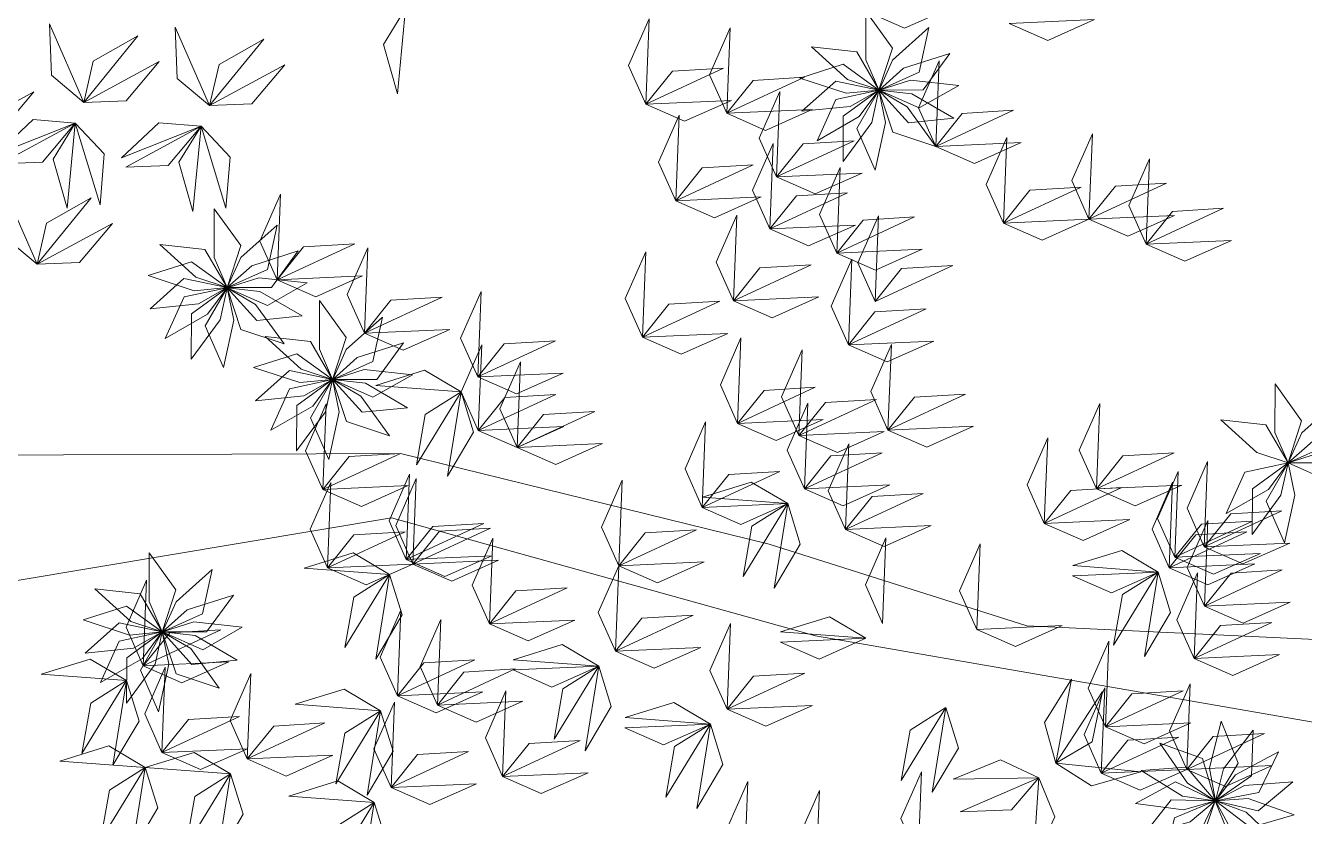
# Model space of a CAD drawing. Header units: inches. Extents: x 15 to 22798, y 21 to 21519.
# Drawn here: x 17793.2 to 17882.8, y 11056.1 to 11111.6 of the extents above; entities that cross this region are included whole.
import ezdxf

# ---------------------------------------------------------------- set-up
doc = ezdxf.new("R2010")
doc.units = ezdxf.units.IN
doc.header["$MEASUREMENT"] = 0
doc.layers.add('ARREDAMENTO', color=8, linetype='Continuous', lineweight=13)

msp = doc.modelspace()

# ---------------------------------------------------------------- linework, layer by layer
at = {"layer": 'ARREDAMENTO', "linetype": 'Continuous', "lineweight": 0}
msp.add_lwpolyline([(17787.3, 11071.778), (17818.874, 11077.057), (17848.565, 11068.789), (17888.568, 11061.849), (17912.488, 11045.177), (17950.608, 11024.69), (17964.808, 11020.876), (17950.596, 11027.914), (17910.532, 11050.972), (17895.655, 11063.166), (17903.973, 11079.962), (17916.155, 11098.063), (17934.784, 11116.188), (17948.258, 11133.649), (17955.321, 11141.414), (17932.2, 11117.468), (17909.707, 11098.038), (17893.674, 11075.409), (17888.543, 11068.297), (17863.392, 11069.49), (17845.317, 11075.224), (17819.501, 11081.573), (17784.039, 11081.437)], dxfattribs=at)
at = {"layer": 'ARREDAMENTO', "lineweight": 0}
for points in [[(17819.856, 11112.749), (17818.293, 11110.23), (17819.278, 11106.779), (17819.856, 11112.749)], [(17852.107, 11112.564), (17854.821, 11111.371), (17858.099, 11112.831), (17852.107, 11112.564)], [(17836.685, 11106.044), (17835.478, 11108.752), (17836.922, 11112.037), (17836.685, 11106.044)], [(17852.107, 11112.564), (17852.096, 11109.155), (17853.02, 11107.042), (17853.962, 11109.979), (17852.107, 11112.564)], [(17862.136, 11111.707), (17864.85, 11110.514), (17868.128, 11111.974), (17862.136, 11111.707)], [(17797.305, 11106.175), (17795.036, 11108.082), (17794.898, 11111.668), (17797.305, 11106.175)], [(17797.305, 11106.175), (17797.967, 11109.064), (17801.094, 11110.825), (17797.305, 11106.175)], [(17806.119, 11105.949), (17803.85, 11107.857), (17803.712, 11111.443), (17806.119, 11105.949)], [(17842.357, 11105.406), (17841.151, 11108.114), (17842.595, 11111.4), (17842.357, 11105.406)], [(17856.518, 11111.41), (17853.978, 11109.138), (17853.025, 11107.037), (17855.839, 11108.301), (17856.518, 11111.41)], [(17806.119, 11105.949), (17806.78, 11108.839), (17809.907, 11110.599), (17806.119, 11105.949)], [(17848.298, 11110.058), (17850.824, 11107.769), (17853.012, 11107.041), (17851.461, 11109.707), (17848.298, 11110.058)], [(17797.305, 11106.175), (17800.268, 11106.288), (17802.577, 11109.035), (17797.305, 11106.175)], [(17857.996, 11109.607), (17854.751, 11108.565), (17853.026, 11107.033), (17856.11, 11107.044), (17857.996, 11109.607)], [(17857.004, 11103.093), (17855.797, 11105.801), (17857.241, 11109.087), (17857.004, 11103.093)], [(17806.119, 11105.949), (17809.081, 11106.063), (17811.391, 11108.809), (17806.119, 11105.949)], [(17836.685, 11106.044), (17838.543, 11108.354), (17842.125, 11108.57), (17836.685, 11106.044)], [(17847.476, 11107.877), (17850.714, 11106.813), (17853.01, 11107.038), (17850.508, 11108.843), (17847.476, 11107.877)], [(17842.357, 11105.406), (17844.215, 11107.716), (17847.797, 11107.932), (17842.357, 11105.406)], [(17847.612, 11105.55), (17851.003, 11105.895), (17853.008, 11107.035), (17849.989, 11107.666), (17847.612, 11105.55)], [(17858.612, 11107.36), (17855.224, 11107.727), (17853.025, 11107.029), (17855.847, 11105.785), (17858.612, 11107.36)], [(17788.526, 11104.046), (17791.488, 11104.16), (17793.798, 11106.906), (17788.526, 11104.046)], [(17845.842, 11100.948), (17844.636, 11103.656), (17846.079, 11106.942), (17845.842, 11100.948)], [(17848.682, 11103.48), (17851.64, 11105.174), (17853.008, 11107.031), (17849.993, 11106.379), (17848.682, 11103.48)], [(17850.502, 11102.024), (17852.515, 11104.775), (17853.01, 11107.028), (17850.521, 11105.206), (17850.502, 11102.024)], [(17852.757, 11101.434), (17853.477, 11104.766), (17853.013, 11107.025), (17851.48, 11104.349), (17852.757, 11101.434)], [(17857.004, 11103.093), (17855.009, 11105.858), (17853.02, 11107.025), (17853.983, 11104.094), (17857.004, 11103.093)], [(17858.261, 11105.056), (17855.315, 11106.77), (17853.023, 11107.026), (17855.095, 11104.742), (17858.261, 11105.056)], [(17836.685, 11106.044), (17839.399, 11104.851), (17842.677, 11106.311), (17836.685, 11106.044)], [(17842.357, 11105.406), (17845.071, 11104.213), (17848.349, 11105.673), (17842.357, 11105.406)], [(17857.004, 11103.093), (17858.862, 11105.403), (17862.444, 11105.619), (17857.004, 11103.093)], [(17796.709, 11104.724), (17793.755, 11104.965), (17791.134, 11102.513), (17796.709, 11104.724)], [(17791.437, 11101.864), (17794.4, 11101.978), (17796.709, 11104.724), (17791.437, 11101.864)], [(17796.709, 11104.724), (17795.146, 11102.205), (17796.131, 11098.755), (17796.709, 11104.724)], [(17796.709, 11104.724), (17798.735, 11102.56), (17798.445, 11098.983), (17796.709, 11104.724)], [(17805.522, 11104.499), (17802.568, 11104.739), (17799.947, 11102.287), (17805.522, 11104.499)], [(17838.777, 11099.278), (17837.571, 11101.986), (17839.015, 11105.272), (17838.777, 11099.278)], [(17838.777, 11099.278), (17837.571, 11101.986), (17839.015, 11105.272), (17838.777, 11099.278)], [(17800.251, 11101.639), (17803.213, 11101.753), (17805.522, 11104.499), (17800.251, 11101.639)], [(17805.522, 11104.499), (17803.96, 11101.98), (17804.944, 11098.529), (17805.522, 11104.499)], [(17805.522, 11104.499), (17807.548, 11102.334), (17807.258, 11098.758), (17805.522, 11104.499)], [(17861.746, 11097.717), (17860.539, 11100.425), (17861.983, 11103.711), (17861.746, 11097.717)], [(17867.738, 11097.985), (17866.531, 11100.692), (17867.975, 11103.978), (17867.738, 11097.985)], [(17845.375, 11097.303), (17844.169, 11100.011), (17845.613, 11103.297), (17845.375, 11097.303)], [(17845.842, 11100.948), (17847.7, 11103.258), (17851.282, 11103.474), (17845.842, 11100.948)], [(17857.004, 11103.093), (17859.718, 11101.901), (17862.996, 11103.361), (17857.004, 11103.093)], [(17871.734, 11096.228), (17870.527, 11098.936), (17871.971, 11102.221), (17871.734, 11096.228)], [(17838.777, 11099.278), (17840.635, 11101.588), (17844.217, 11101.804), (17838.777, 11099.278)], [(17838.777, 11099.278), (17840.635, 11101.588), (17844.217, 11101.804), (17838.777, 11099.278)], [(17845.842, 11100.948), (17848.556, 11099.755), (17851.834, 11101.216), (17845.842, 11100.948)], [(17850.063, 11095.616), (17848.857, 11098.324), (17850.3, 11101.609), (17850.063, 11095.616)], [(17794.033, 11094.828), (17791.764, 11096.736), (17791.626, 11100.322), (17794.033, 11094.828)], [(17861.746, 11097.717), (17863.604, 11100.027), (17867.186, 11100.243), (17861.746, 11097.717)], [(17867.738, 11097.985), (17869.596, 11100.294), (17873.178, 11100.51), (17867.738, 11097.985)], [(17794.033, 11094.828), (17794.694, 11097.718), (17797.821, 11099.478), (17794.033, 11094.828)], [(17810.844, 11093.745), (17809.638, 11096.453), (17811.081, 11099.738), (17810.844, 11093.745)], [(17838.777, 11099.278), (17841.491, 11098.086), (17844.769, 11099.546), (17838.777, 11099.278)], [(17838.777, 11099.278), (17841.491, 11098.086), (17844.769, 11099.546), (17838.777, 11099.278)], [(17845.375, 11097.303), (17847.233, 11099.613), (17850.815, 11099.829), (17845.375, 11097.303)], [(17806.441, 11098.721), (17806.43, 11095.312), (17807.354, 11093.199), (17808.296, 11096.136), (17806.441, 11098.721)], [(17842.823, 11092.272), (17841.617, 11094.98), (17843.061, 11098.265), (17842.823, 11092.272)], [(17871.734, 11096.228), (17873.592, 11098.538), (17877.174, 11098.754), (17871.734, 11096.228)], [(17794.033, 11094.828), (17796.995, 11094.942), (17799.305, 11097.688), (17794.033, 11094.828)], [(17810.852, 11097.567), (17808.312, 11095.295), (17807.359, 11093.194), (17810.172, 11094.458), (17810.852, 11097.567)], [(17845.375, 11097.303), (17848.089, 11096.111), (17851.367, 11097.571), (17845.375, 11097.303)], [(17850.063, 11095.616), (17851.921, 11097.926), (17855.503, 11098.142), (17850.063, 11095.616)], [(17852.748, 11092.224), (17851.542, 11094.932), (17852.986, 11098.217), (17852.748, 11092.224)], [(17861.746, 11097.717), (17864.46, 11096.524), (17867.738, 11097.985), (17861.746, 11097.717)], [(17867.738, 11097.985), (17870.452, 11096.792), (17873.73, 11098.252), (17867.738, 11097.985)], [(17871.734, 11096.228), (17874.448, 11095.035), (17877.726, 11096.495), (17871.734, 11096.228)], [(17802.632, 11096.215), (17805.158, 11093.926), (17807.346, 11093.198), (17805.795, 11095.864), (17802.632, 11096.215)], [(17812.33, 11095.764), (17809.085, 11094.722), (17807.36, 11093.19), (17810.444, 11093.201), (17812.33, 11095.764)], [(17810.844, 11093.745), (17812.702, 11096.055), (17816.284, 11096.271), (17810.844, 11093.745)], [(17816.965, 11089.993), (17815.758, 11092.701), (17817.202, 11095.987), (17816.965, 11089.993)], [(17836.442, 11089.719), (17835.235, 11092.426), (17836.679, 11095.712), (17836.442, 11089.719)], [(17850.063, 11095.616), (17852.777, 11094.423), (17856.055, 11095.883), (17850.063, 11095.616)], [(17801.81, 11094.034), (17805.048, 11092.97), (17807.344, 11093.195), (17804.842, 11095), (17801.81, 11094.034)], [(17842.823, 11092.272), (17844.681, 11094.582), (17848.263, 11094.798), (17842.823, 11092.272)], [(17850.882, 11089.183), (17849.675, 11091.891), (17851.119, 11095.176), (17850.882, 11089.183)], [(17852.748, 11092.224), (17854.606, 11094.534), (17858.189, 11094.75), (17852.748, 11092.224)], [(17801.946, 11091.707), (17805.337, 11092.052), (17807.342, 11093.192), (17804.323, 11093.823), (17801.946, 11091.707)], [(17812.946, 11093.517), (17809.558, 11093.884), (17807.359, 11093.187), (17810.181, 11091.942), (17812.946, 11093.517)], [(17810.844, 11093.745), (17813.558, 11092.552), (17816.836, 11094.012), (17810.844, 11093.745)], [(17803.016, 11089.637), (17805.974, 11091.331), (17807.342, 11093.188), (17804.327, 11092.536), (17803.016, 11089.637)], [(17804.836, 11088.181), (17806.849, 11090.932), (17807.344, 11093.185), (17804.855, 11091.363), (17804.836, 11088.181)], [(17807.091, 11087.591), (17807.811, 11090.923), (17807.346, 11093.182), (17805.814, 11090.506), (17807.091, 11087.591)], [(17811.338, 11089.251), (17809.343, 11092.015), (17807.354, 11093.182), (17808.317, 11090.252), (17811.338, 11089.251)], [(17812.595, 11091.213), (17809.649, 11092.927), (17807.357, 11093.184), (17809.429, 11090.899), (17812.595, 11091.213)], [(17824.911, 11086.938), (17823.704, 11089.646), (17825.148, 11092.931), (17824.911, 11086.938)], [(17813.824, 11092.283), (17813.813, 11088.875), (17814.737, 11086.761), (17815.679, 11089.698), (17813.824, 11092.283)], [(17816.965, 11089.993), (17818.823, 11092.303), (17822.405, 11092.519), (17816.965, 11089.993)], [(17836.442, 11089.719), (17838.3, 11092.028), (17841.882, 11092.244), (17836.442, 11089.719)], [(17842.823, 11092.272), (17845.537, 11091.079), (17848.815, 11092.539), (17842.823, 11092.272)], [(17818.235, 11091.13), (17815.695, 11088.857), (17814.742, 11086.757), (17817.555, 11088.021), (17818.235, 11091.13)], [(17850.882, 11089.183), (17852.74, 11091.493), (17856.322, 11091.709), (17850.882, 11089.183)], [(17816.965, 11089.993), (17819.679, 11088.8), (17822.957, 11090.261), (17816.965, 11089.993)], [(17810.015, 11089.778), (17812.541, 11087.488), (17814.729, 11086.761), (17813.178, 11089.426), (17810.015, 11089.778)], [(17819.713, 11089.327), (17816.468, 11088.285), (17814.743, 11086.753), (17817.827, 11086.764), (17819.713, 11089.327)], [(17824.911, 11086.938), (17826.769, 11089.248), (17830.351, 11089.464), (17824.911, 11086.938)], [(17836.442, 11089.719), (17839.156, 11088.526), (17842.434, 11089.986), (17836.442, 11089.719)], [(17843.115, 11083.68), (17841.908, 11086.388), (17843.352, 11089.673), (17843.115, 11083.68)], [(17850.882, 11089.183), (17853.596, 11087.99), (17856.874, 11089.45), (17850.882, 11089.183)], [(17809.193, 11087.597), (17812.431, 11086.533), (17814.727, 11086.758), (17812.225, 11088.562), (17809.193, 11087.597)], [(17824.947, 11083.187), (17823.741, 11085.895), (17825.184, 11089.18), (17824.947, 11083.187)], [(17847.405, 11082.831), (17846.199, 11085.539), (17847.643, 11088.825), (17847.405, 11082.831)], [(17853.653, 11083.212), (17852.446, 11085.92), (17853.89, 11089.205), (17853.653, 11083.212)], [(17827.661, 11081.994), (17826.454, 11084.702), (17827.898, 11087.987), (17827.661, 11081.994)], [(17809.329, 11085.27), (17812.72, 11085.615), (17814.725, 11086.755), (17811.706, 11087.385), (17809.329, 11085.27)], [(17810.399, 11083.2), (17813.357, 11084.894), (17814.725, 11086.751), (17811.71, 11086.099), (17810.399, 11083.2)], [(17812.219, 11081.744), (17814.232, 11084.495), (17814.727, 11086.748), (17812.238, 11084.926), (17812.219, 11081.744)], [(17814.474, 11081.154), (17815.194, 11084.486), (17814.729, 11086.745), (17813.197, 11084.068), (17814.474, 11081.154)], [(17818.721, 11082.813), (17816.726, 11085.577), (17814.737, 11086.744), (17815.7, 11083.814), (17818.721, 11082.813)], [(17819.978, 11084.775), (17817.032, 11086.489), (17814.74, 11086.746), (17816.812, 11084.461), (17819.978, 11084.775)], [(17820.329, 11087.079), (17816.941, 11087.447), (17814.742, 11086.749), (17817.564, 11085.505), (17820.329, 11087.079)], [(17823.741, 11085.895), (17821.188, 11087.403), (17817.759, 11086.343), (17823.741, 11085.895)], [(17824.911, 11086.938), (17827.625, 11085.745), (17830.903, 11087.205), (17824.911, 11086.938)], [(17823.741, 11085.895), (17821.234, 11084.313), (17820.61, 11080.779), (17823.741, 11085.895)], [(17823.741, 11085.895), (17824.616, 11083.062), (17822.791, 11079.972), (17823.741, 11085.895)], [(17824.947, 11083.187), (17826.805, 11085.497), (17830.387, 11085.713), (17824.947, 11083.187)], [(17843.115, 11083.68), (17844.973, 11085.99), (17848.555, 11086.206), (17843.115, 11083.68)], [(17853.653, 11083.212), (17855.511, 11085.522), (17859.093, 11085.738), (17853.653, 11083.212)], [(17880.783, 11086.442), (17880.771, 11083.034), (17881.695, 11080.92), (17882.638, 11083.857), (17880.783, 11086.442)], [(17814.044, 11079.051), (17812.837, 11081.758), (17814.281, 11085.044), (17814.044, 11079.051)], [(17847.799, 11079.097), (17846.593, 11081.805), (17848.037, 11085.09), (17847.799, 11079.097)], [(17847.405, 11082.831), (17849.264, 11085.141), (17852.846, 11085.357), (17847.405, 11082.831)], [(17868.256, 11079.085), (17867.05, 11081.793), (17868.493, 11085.078), (17868.256, 11079.085)], [(17885.194, 11085.289), (17882.653, 11083.016), (17881.7, 11080.915), (17884.514, 11082.18), (17885.194, 11085.289)], [(17827.661, 11081.994), (17829.519, 11084.304), (17833.101, 11084.52), (17827.661, 11081.994)], [(17843.115, 11083.68), (17845.829, 11082.487), (17849.107, 11083.947), (17843.115, 11083.68)], [(17876.974, 11083.936), (17879.499, 11081.647), (17881.688, 11080.92), (17880.136, 11083.585), (17876.974, 11083.936)], [(17824.947, 11083.187), (17827.661, 11081.994), (17830.939, 11083.454), (17824.947, 11083.187)], [(17840.637, 11077.786), (17839.431, 11080.494), (17840.874, 11083.78), (17840.637, 11077.786)], [(17847.405, 11082.831), (17850.119, 11081.638), (17853.397, 11083.099), (17847.405, 11082.831)], [(17853.653, 11083.212), (17856.366, 11082.019), (17859.645, 11083.479), (17853.653, 11083.212)], [(17886.671, 11083.486), (17883.426, 11082.444), (17881.701, 11080.912), (17884.786, 11080.923), (17886.671, 11083.486)], [(17827.661, 11081.994), (17830.375, 11080.801), (17833.653, 11082.261), (17827.661, 11081.994)], [(17850.678, 11076.25), (17849.471, 11078.958), (17850.915, 11082.243), (17850.678, 11076.25)], [(17864.607, 11076.667), (17863.401, 11079.375), (17864.844, 11082.66), (17864.607, 11076.667)], [(17814.044, 11079.051), (17815.902, 11081.361), (17819.484, 11081.576), (17814.044, 11079.051)], [(17847.799, 11079.097), (17849.657, 11081.407), (17853.239, 11081.623), (17847.799, 11079.097)], [(17868.256, 11079.085), (17870.114, 11081.395), (17873.696, 11081.611), (17868.256, 11079.085)], [(17887.288, 11081.238), (17883.899, 11081.606), (17881.701, 11080.908), (17884.523, 11079.664), (17887.288, 11081.238)], [(17875.813, 11075.024), (17874.607, 11077.732), (17876.051, 11081.017), (17875.813, 11075.024)], [(17877.358, 11077.359), (17880.315, 11079.053), (17881.684, 11080.91), (17878.669, 11080.258), (17877.358, 11077.359)], [(17879.177, 11075.903), (17881.19, 11078.654), (17881.685, 11080.907), (17879.196, 11079.085), (17879.177, 11075.903)], [(17881.432, 11075.313), (17882.152, 11078.645), (17881.688, 11080.904), (17880.155, 11078.227), (17881.432, 11075.313)], [(17814.375, 11073.552), (17813.169, 11076.26), (17814.613, 11079.545), (17814.375, 11073.552)], [(17819.898, 11074.133), (17818.692, 11076.84), (17820.136, 11080.126), (17819.898, 11074.133)], [(17820.367, 11073.819), (17819.161, 11076.527), (17820.604, 11079.812), (17820.367, 11073.819)], [(17834.79, 11073.702), (17833.583, 11076.41), (17835.027, 11079.696), (17834.79, 11073.702)], [(17840.637, 11077.786), (17842.495, 11080.096), (17846.077, 11080.312), (17840.637, 11077.786)], [(17846.629, 11078.054), (17844.077, 11079.561), (17840.648, 11078.502), (17846.629, 11078.054)], [(17873.361, 11073.561), (17872.154, 11076.269), (17873.598, 11079.555), (17873.361, 11073.561)], [(17873.756, 11074.304), (17872.55, 11077.012), (17873.994, 11080.297), (17873.756, 11074.304)], [(17814.044, 11079.051), (17816.758, 11077.858), (17820.036, 11079.318), (17814.044, 11079.051)], [(17847.799, 11079.097), (17850.513, 11077.904), (17853.791, 11079.364), (17847.799, 11079.097)], [(17850.678, 11076.25), (17852.536, 11078.56), (17856.118, 11078.776), (17850.678, 11076.25)], [(17864.607, 11076.667), (17866.465, 11078.977), (17870.047, 11079.193), (17864.607, 11076.667)], [(17868.256, 11079.085), (17870.97, 11077.892), (17874.248, 11079.352), (17868.256, 11079.085)], [(17840.637, 11077.786), (17843.351, 11076.594), (17846.629, 11078.054), (17840.637, 11077.786)], [(17840.637, 11077.786), (17843.351, 11076.594), (17846.629, 11078.054), (17840.637, 11077.786)], [(17846.629, 11078.054), (17844.122, 11076.472), (17843.498, 11072.938), (17846.629, 11078.054)], [(17846.629, 11078.054), (17847.504, 11075.221), (17845.679, 11072.131), (17846.629, 11078.054)], [(17864.607, 11076.667), (17867.321, 11075.474), (17870.599, 11076.934), (17864.607, 11076.667)], [(17873.756, 11074.304), (17875.614, 11076.614), (17879.196, 11076.83), (17873.756, 11074.304)], [(17875.833, 11070.88), (17874.626, 11073.588), (17876.07, 11076.873), (17875.833, 11070.88)], [(17875.813, 11075.024), (17877.671, 11077.334), (17881.253, 11077.55), (17875.813, 11075.024)], [(17814.375, 11073.552), (17816.233, 11075.862), (17819.815, 11076.078), (17814.375, 11073.552)], [(17819.898, 11074.133), (17821.756, 11076.442), (17825.339, 11076.658), (17819.898, 11074.133)], [(17820.367, 11073.819), (17822.225, 11076.129), (17825.807, 11076.345), (17820.367, 11073.819)], [(17834.79, 11073.702), (17836.648, 11076.012), (17840.23, 11076.228), (17834.79, 11073.702)], [(17850.678, 11076.25), (17853.392, 11075.057), (17856.67, 11076.517), (17850.678, 11076.25)], [(17873.361, 11073.561), (17875.219, 11075.871), (17878.801, 11076.087), (17873.361, 11073.561)], [(17825.726, 11069.634), (17824.519, 11072.342), (17825.963, 11075.627), (17825.726, 11069.634)], [(17853.275, 11069.664), (17852.069, 11072.372), (17853.513, 11075.658), (17853.275, 11069.664)], [(17859.873, 11069.246), (17858.667, 11071.954), (17860.11, 11075.24), (17859.873, 11069.246)], [(17875.813, 11075.024), (17878.527, 11073.831), (17881.805, 11075.291), (17875.813, 11075.024)], [(17801.894, 11074.601), (17801.883, 11071.193), (17802.806, 11069.079), (17803.749, 11072.016), (17801.894, 11074.601)], [(17818.728, 11073.089), (17816.176, 11074.597), (17812.747, 11073.538), (17818.728, 11073.089)], [(17819.898, 11074.133), (17822.612, 11072.94), (17825.89, 11074.4), (17819.898, 11074.133)], [(17820.367, 11073.819), (17823.081, 11072.626), (17826.359, 11074.086), (17820.367, 11073.819)], [(17872.586, 11073.26), (17870.034, 11074.768), (17866.605, 11073.709), (17872.586, 11073.26)], [(17873.756, 11074.304), (17876.47, 11073.111), (17879.748, 11074.571), (17873.756, 11074.304)], [(17806.305, 11073.447), (17803.764, 11071.175), (17802.812, 11069.074), (17805.625, 11070.339), (17806.305, 11073.447)], [(17814.375, 11073.552), (17817.089, 11072.359), (17820.367, 11073.819), (17814.375, 11073.552)], [(17834.553, 11067.709), (17833.346, 11070.417), (17834.79, 11073.702), (17834.553, 11067.709)], [(17834.79, 11073.702), (17837.504, 11072.51), (17840.782, 11073.97), (17834.79, 11073.702)], [(17866.594, 11072.993), (17869.308, 11071.8), (17872.586, 11073.26), (17866.594, 11072.993)], [(17872.586, 11073.26), (17870.079, 11071.678), (17869.455, 11068.144), (17872.586, 11073.26)], [(17872.586, 11073.26), (17873.461, 11070.428), (17871.636, 11067.338), (17872.586, 11073.26)], [(17873.361, 11073.561), (17876.075, 11072.368), (17879.353, 11073.829), (17873.361, 11073.561)], [(17875.104, 11067.207), (17873.898, 11069.915), (17875.341, 11073.2), (17875.104, 11067.207)], [(17875.833, 11070.88), (17877.691, 11073.19), (17881.273, 11073.406), (17875.833, 11070.88)], [(17801.468, 11066.696), (17800.262, 11069.404), (17801.706, 11072.689), (17801.468, 11066.696)], [(17818.728, 11073.089), (17816.221, 11071.507), (17815.598, 11067.973), (17818.728, 11073.089)], [(17818.728, 11073.089), (17819.603, 11070.257), (17817.778, 11067.167), (17818.728, 11073.089)], [(17798.085, 11072.095), (17800.61, 11069.806), (17802.799, 11069.078), (17801.247, 11071.744), (17798.085, 11072.095)], [(17807.782, 11071.645), (17804.537, 11070.602), (17802.813, 11069.071), (17805.897, 11069.082), (17807.782, 11071.645)], [(17825.726, 11069.634), (17827.584, 11071.944), (17831.166, 11072.16), (17825.726, 11069.634)], [(17797.263, 11069.914), (17800.501, 11068.85), (17802.796, 11069.076), (17800.295, 11070.88), (17797.263, 11069.914)], [(17819.273, 11064.591), (17818.066, 11067.298), (17819.51, 11070.584), (17819.273, 11064.591)], [(17875.833, 11070.88), (17878.547, 11069.687), (17881.825, 11071.147), (17875.833, 11070.88)], [(17797.398, 11067.588), (17800.789, 11067.933), (17802.795, 11069.072), (17799.776, 11069.703), (17797.398, 11067.588)], [(17808.399, 11069.397), (17805.01, 11069.765), (17802.812, 11069.067), (17805.634, 11067.822), (17808.399, 11069.397)], [(17822.084, 11063.944), (17820.878, 11066.652), (17822.322, 11069.938), (17822.084, 11063.944)], [(17825.726, 11069.634), (17828.44, 11068.441), (17831.718, 11069.901), (17825.726, 11069.634)], [(17834.553, 11067.709), (17836.411, 11070.019), (17839.993, 11070.235), (17834.553, 11067.709)], [(17842.38, 11063.653), (17841.174, 11066.361), (17842.617, 11069.646), (17842.38, 11063.653)], [(17852.105, 11068.621), (17849.553, 11070.129), (17846.124, 11069.07), (17852.105, 11068.621)], [(17875.104, 11067.207), (17876.962, 11069.517), (17880.544, 11069.733), (17875.104, 11067.207)], [(17798.469, 11065.518), (17801.426, 11067.212), (17802.795, 11069.069), (17799.78, 11068.417), (17798.469, 11065.518)], [(17800.289, 11064.062), (17802.301, 11066.812), (17802.796, 11069.065), (17800.307, 11067.243), (17800.289, 11064.062)], [(17802.544, 11063.472), (17803.263, 11066.803), (17802.799, 11069.063), (17801.266, 11066.386), (17802.544, 11063.472)], [(17801.468, 11066.696), (17803.326, 11069.006), (17806.909, 11069.222), (17801.468, 11066.696)], [(17806.79, 11065.131), (17804.796, 11067.895), (17802.806, 11069.062), (17803.77, 11066.132), (17806.79, 11065.131)], [(17808.048, 11067.093), (17805.102, 11068.807), (17802.81, 11069.064), (17804.882, 11066.779), (17808.048, 11067.093)], [(17859.873, 11069.246), (17862.587, 11068.053), (17865.865, 11069.514), (17859.873, 11069.246)], [(17833.382, 11066.666), (17830.83, 11068.174), (17827.401, 11067.115), (17833.382, 11066.666)], [(17834.553, 11067.709), (17837.266, 11066.516), (17840.545, 11067.976), (17834.553, 11067.709)], [(17846.113, 11068.354), (17848.827, 11067.161), (17852.105, 11068.621), (17846.113, 11068.354)], [(17868.89, 11062.419), (17867.683, 11065.126), (17869.127, 11068.412), (17868.89, 11062.419)], [(17800.298, 11065.653), (17797.746, 11067.16), (17794.317, 11066.101), (17800.298, 11065.653)], [(17801.468, 11066.696), (17804.182, 11065.503), (17807.46, 11066.963), (17801.468, 11066.696)], [(17819.273, 11064.591), (17821.131, 11066.901), (17824.713, 11067.116), (17819.273, 11064.591)], [(17875.104, 11067.207), (17877.818, 11066.014), (17881.096, 11067.474), (17875.104, 11067.207)], [(17802.778, 11060.609), (17801.571, 11063.317), (17803.015, 11066.603), (17802.778, 11060.609)], [(17808.759, 11060.161), (17807.552, 11062.868), (17808.996, 11066.154), (17808.759, 11060.161)], [(17822.084, 11063.944), (17823.942, 11066.254), (17827.524, 11066.47), (17822.084, 11063.944)], [(17827.39, 11066.399), (17830.104, 11065.206), (17833.382, 11066.666), (17827.39, 11066.399)], [(17833.382, 11066.666), (17830.875, 11065.084), (17830.252, 11061.55), (17833.382, 11066.666)], [(17833.382, 11066.666), (17834.258, 11063.834), (17832.433, 11060.744), (17833.382, 11066.666)], [(17842.38, 11063.653), (17844.238, 11065.963), (17847.82, 11066.179), (17842.38, 11063.653)], [(17800.298, 11065.653), (17797.791, 11064.07), (17797.168, 11060.536), (17800.298, 11065.653)], [(17800.298, 11065.653), (17801.173, 11062.82), (17799.348, 11059.73), (17800.298, 11065.653)], [(17865.414, 11059.86), (17864.614, 11062.715), (17866.52, 11065.755), (17865.414, 11059.86)], [(17868.599, 11059.16), (17867.393, 11061.868), (17868.837, 11065.153), (17868.599, 11059.16)], [(17874.591, 11059.427), (17873.385, 11062.135), (17874.829, 11065.42), (17874.591, 11059.427)], [(17818.102, 11063.547), (17815.55, 11065.055), (17812.121, 11063.996), (17818.102, 11063.547)], [(17819.273, 11064.591), (17821.987, 11063.398), (17825.265, 11064.858), (17819.273, 11064.591)], [(17822.084, 11063.944), (17824.798, 11062.751), (17828.076, 11064.212), (17822.084, 11063.944)], [(17826.648, 11058.936), (17825.442, 11061.644), (17826.886, 11064.929), (17826.648, 11058.936)], [(17865.414, 11059.86), (17867.962, 11061.375), (17868.679, 11064.892), (17865.414, 11059.86)], [(17868.89, 11062.419), (17870.748, 11064.729), (17874.33, 11064.944), (17868.89, 11062.419)], [(17818.102, 11063.547), (17815.595, 11061.965), (17814.972, 11058.431), (17818.102, 11063.547)], [(17818.102, 11063.547), (17818.978, 11060.715), (17817.153, 11057.625), (17818.102, 11063.547)], [(17818.831, 11058.16), (17817.625, 11060.868), (17819.069, 11064.153), (17818.831, 11058.16)], [(17841.21, 11062.61), (17838.658, 11064.117), (17835.229, 11063.058), (17841.21, 11062.61)], [(17842.38, 11063.653), (17845.094, 11062.46), (17848.372, 11063.92), (17842.38, 11063.653)], [(17857.708, 11063.762), (17855.201, 11062.18), (17854.577, 11058.646), (17857.708, 11063.762)], [(17857.708, 11063.762), (17858.583, 11060.93), (17856.758, 11057.84), (17857.708, 11063.762)], [(17802.778, 11060.609), (17804.636, 11062.919), (17808.218, 11063.135), (17802.778, 11060.609)], [(17808.759, 11060.161), (17810.617, 11062.47), (17814.199, 11062.686), (17808.759, 11060.161)], [(17835.218, 11062.342), (17837.932, 11061.149), (17841.21, 11062.61), (17835.218, 11062.342)], [(17841.21, 11062.61), (17838.703, 11061.028), (17838.079, 11057.494), (17841.21, 11062.61)], [(17841.21, 11062.61), (17842.085, 11059.777), (17840.26, 11056.687), (17841.21, 11062.61)], [(17868.89, 11062.419), (17871.603, 11061.226), (17874.882, 11062.686), (17868.89, 11062.419)], [(17876.998, 11062.821), (17876.191, 11059.51), (17876.595, 11057.239), (17878.198, 11059.874), (17876.998, 11062.821)], [(17868.599, 11059.16), (17870.457, 11061.47), (17874.039, 11061.686), (17868.599, 11059.16)], [(17874.591, 11059.427), (17876.449, 11061.737), (17880.031, 11061.953), (17874.591, 11059.427)], [(17879.237, 11062.172), (17877.152, 11059.475), (17876.598, 11057.236), (17879.134, 11058.992), (17879.237, 11062.172)], [(17801.607, 11059.566), (17799.055, 11061.074), (17795.626, 11060.015), (17801.607, 11059.566)], [(17807.588, 11059.117), (17805.036, 11060.625), (17801.607, 11059.566), (17807.588, 11059.117)], [(17802.778, 11060.609), (17805.491, 11059.416), (17808.769, 11060.877), (17802.778, 11060.609)], [(17818.831, 11058.16), (17820.689, 11060.47), (17824.271, 11060.686), (17818.831, 11058.16)], [(17826.648, 11058.936), (17828.507, 11061.246), (17832.089, 11061.462), (17826.648, 11058.936)], [(17872.709, 11061.275), (17874.63, 11058.459), (17876.588, 11057.24), (17875.702, 11060.195), (17872.709, 11061.275)], [(17881.017, 11060.668), (17878.016, 11059.053), (17876.599, 11057.233), (17879.63, 11057.805), (17881.017, 11060.668)], [(17808.759, 11060.161), (17811.472, 11058.968), (17814.751, 11060.428), (17808.759, 11060.161)], [(17864.216, 11058.848), (17861.535, 11060.113), (17858.22, 11058.74), (17864.216, 11058.848)], [(17865.414, 11059.86), (17867.925, 11058.285), (17871.381, 11059.253), (17865.414, 11059.86)], [(17801.607, 11059.566), (17799.1, 11057.984), (17798.477, 11054.45), (17801.607, 11059.566)], [(17801.607, 11059.566), (17802.482, 11056.734), (17800.658, 11053.644), (17801.607, 11059.566)], [(17807.588, 11059.117), (17805.081, 11057.535), (17804.458, 11054.001), (17807.588, 11059.117)], [(17807.588, 11059.117), (17808.464, 11056.285), (17806.639, 11053.195), (17807.588, 11059.117)], [(17826.648, 11058.936), (17829.362, 11057.743), (17832.64, 11059.203), (17826.648, 11058.936)], [(17855.77, 11053.28), (17854.564, 11055.988), (17856.008, 11059.273), (17855.77, 11053.28)], [(17864.216, 11058.848), (17862.298, 11056.588), (17858.711, 11056.467), (17864.216, 11058.848)], [(17864.216, 11058.848), (17865.351, 11056.109), (17863.821, 11052.863), (17864.216, 11058.848)], [(17868.599, 11059.16), (17871.313, 11057.967), (17874.591, 11059.427), (17868.599, 11059.16)], [(17871.4, 11059.347), (17874.3, 11057.556), (17876.584, 11057.238), (17874.574, 11059.577), (17871.4, 11059.347)], [(17874.591, 11059.427), (17877.305, 11058.234), (17880.583, 11059.694), (17874.591, 11059.427)], [(17817.661, 11057.117), (17815.109, 11058.625), (17811.68, 11057.566), (17817.661, 11057.117)], [(17818.831, 11058.16), (17821.545, 11056.967), (17824.823, 11058.427), (17818.831, 11058.16)], [(17843.588, 11052.599), (17842.381, 11055.307), (17843.825, 11058.593), (17843.588, 11052.599)], [(17848.608, 11051.97), (17847.402, 11054.677), (17848.845, 11057.963), (17848.608, 11051.97)], [(17870.988, 11057.053), (17874.366, 11056.596), (17876.582, 11057.235), (17873.794, 11058.554), (17870.988, 11057.053)], [(17882.033, 11058.571), (17878.634, 11058.315), (17876.599, 11057.229), (17879.6, 11056.519), (17882.033, 11058.571)], [(17817.661, 11057.117), (17815.154, 11055.535), (17814.531, 11052.001), (17817.661, 11057.117)], [(17817.661, 11057.117), (17818.536, 11054.284), (17816.711, 11051.195), (17817.661, 11057.117)], [(17871.545, 11054.79), (17874.817, 11055.746), (17876.581, 11057.232), (17873.498, 11057.302), (17871.545, 11054.79)], [(17872.974, 11052.949), (17875.574, 11055.153), (17876.582, 11057.228), (17873.736, 11056.038), (17872.974, 11052.949)], [(17877.353, 11051.679), (17877.455, 11055.086), (17876.587, 11057.223), (17875.567, 11054.312), (17877.353, 11051.679)], [(17881.227, 11054.083), (17878.763, 11056.438), (17876.594, 11057.223), (17878.075, 11054.518), (17881.227, 11054.083)], [(17882.107, 11056.241), (17878.898, 11057.39), (17876.597, 11057.226), (17879.05, 11055.356), (17882.107, 11056.241)]]:
    msp.add_lwpolyline(points, dxfattribs=at)

doc.saveas('drawing.dxf')
